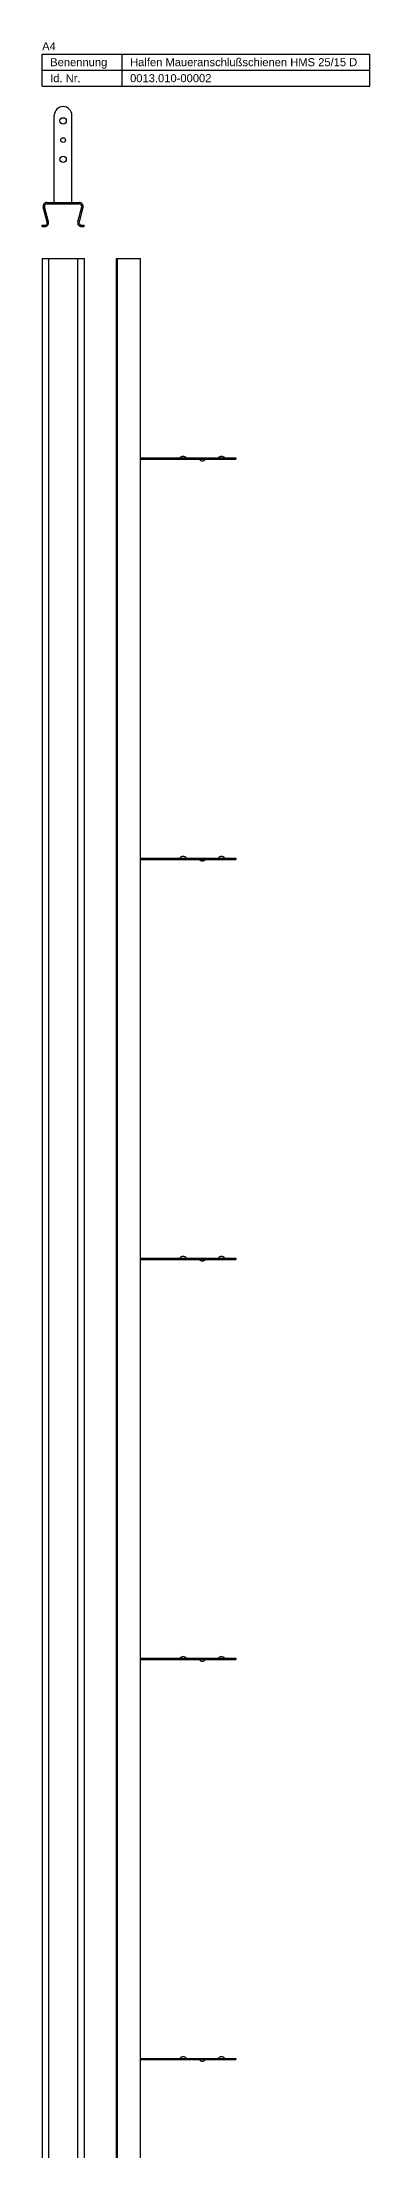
# Model space of a CAD drawing. Header units: millimetres. Extents: x 3 to 208, y -2364 to 271.
# Drawn here: x 3 to 208, y -1047 to 271 of the extents above; entities that cross this region are included whole.
import ezdxf

# ---------------------------------------------------------------- set-up
doc = ezdxf.new("R2010")
doc.units = ezdxf.units.MM
doc.header["$LTSCALE"] = 5
doc.layers.add('HALFEN-KONSOLANKER', color=2, linetype='CONTINUOUS')
doc.styles.add('ARIAL50', font='ARIAL.TTF', dxfattribs={"height": 5})

msp = doc.modelspace()

# ---------------------------------------------------------------- linework, layer by layer
at = {"layer": 'HALFEN-KONSOLANKER'}
for p, q in [((3.4, 263.2), (208.4, 263.2)), ((3.4, 243.2), (3.4, 263.2)), ((3.4, 253.2), (208.4, 253.2)), ((53.4, 243.2), (53.4, 263.2)), ((208.4, 243.2), (208.4, 263.2)), ((3.4, 243.2), (208.4, 243.2)), ((11, 170.5), (11, 225)), ((22, 170.5), (22, 225)), ((6.5, 158.2), (4.1, 167.7)), ((7.3, 158.4), (4.9, 167.9)), ((6.3, 170.5), (26.7, 170.5)), ((6.3, 169.7), (26.7, 169.7)), ((25.7, 158.4), (28.2, 167.9)), ((28.9, 167.7), (26.5, 158.2)), ((3.4, 155.5), (3.4, 156.3)), ((3.4, 156.3), (5.1, 156.3)), ((3.4, 155.5), (5.1, 155.5)), ((27.9, 156.3), (29.6, 156.3)), ((27.9, 155.5), (29.6, 155.5)), ((29.6, 155.5), (29.6, 156.3)), ((3.4, 135.5), (29.6, 135.5)), ((3.4, 135.5), (3.4, -2364.5)), ((7.4, 135.5), (7.4, -2364.5)), ((25.6, 135.5), (25.6, -2364.5)), ((29.6, 135.5), (29.6, -2364.5)), ((49.6, 135.5), (64.6, 135.5)), ((49.6, 135.5), (49.6, -2364.5)), ((50.4, 135.5), (50.4, -2364.5)), ((64.6, 135.5), (64.6, -2364.5)), ((64.6, 10.9), (124.6, 10.9)), ((64.6, 10.1), (124.6, 10.1)), ((124.6, 10.9), (124.6, 10.1)), ((64.6, -239.1), (124.6, -239.1)), ((64.6, -239.9), (124.6, -239.9)), ((124.6, -239.1), (124.6, -239.9)), ((64.6, -489.1), (124.6, -489.1)), ((64.6, -489.9), (124.6, -489.9)), ((124.6, -489.1), (124.6, -489.9)), ((64.6, -739.1), (124.6, -739.1)), ((64.6, -739.9), (124.6, -739.9)), ((124.6, -739.1), (124.6, -739.9)), ((64.6, -989.1), (124.6, -989.1)), ((64.6, -989.9), (124.6, -989.9)), ((124.6, -989.1), (124.6, -989.9))]:
    msp.add_line(p, q, dxfattribs=at)
for centre, radius in [((16.5, 221.5), 2), ((16.5, 209.5), 1.5), ((16.5, 197.5), 2)]:
    msp.add_circle(centre, radius, dxfattribs=at)
for centre, radius, start, end in [((16.5, 225), 5.5, 0, 180), ((6.3, 168.2), 2.3, 90, 194.5591), ((6.3, 168.2), 1.5, 90, 194.5591), ((5.1, 157.8), 2.3, 270, 14.5591), ((5.1, 157.8), 1.5, 270, 14.5591), ((27.9, 157.8), 2.3, 165.4409, 270), ((27.9, 157.8), 1.5, 165.4409, 270), ((26.7, 168.2), 2.3, 345.4409, 90), ((26.7, 168.2), 1.5, 345.4409, 90), ((91.6, 9.4), 2.5, 36.8699, 143.1301), ((103.6, 11.6), 2.5, 216.8699, 323.1301), ((115.6, 9.4), 2.5, 36.8699, 143.1301), ((91.6, -240.6), 2.5, 36.8699, 143.1301), ((103.6, -238.4), 2.5, 216.8699, 323.1301), ((115.6, -240.6), 2.5, 36.8699, 143.1301), ((91.6, -490.6), 2.5, 36.8699, 143.1301), ((103.6, -488.4), 2.5, 216.8699, 323.1301), ((115.6, -490.6), 2.5, 36.8699, 143.1301), ((91.6, -740.6), 2.5, 36.8699, 143.1301), ((103.6, -738.4), 2.5, 216.8699, 323.1301), ((115.6, -740.6), 2.5, 36.8699, 143.1301), ((91.6, -990.6), 2.5, 36.8699, 143.1301), ((115.6, -990.6), 2.5, 36.8699, 143.1301), ((103.6, -988.4), 2.5, 216.8699, 323.1301)]:
    msp.add_arc(centre, radius, start, end, dxfattribs=at)

# ---------------------------------------------------------------- texts
at = {"layer": 'HALFEN-KONSOLANKER', "style": 'ARIAL50'}
for s, p in [('A4', (3.4, 265.7)), ('Benennung', (8.4, 255.7)), ('Id. Nr.', (8.4, 245.7)), ('0013.010-00002', (58.4, 245.7)), ('Halfen Maueranschlußschienen HMS 25/15 D', (58.4, 255.7))]:
    msp.add_text(s, height=5, dxfattribs=at).set_placement(p)

doc.saveas('drawing.dxf')
